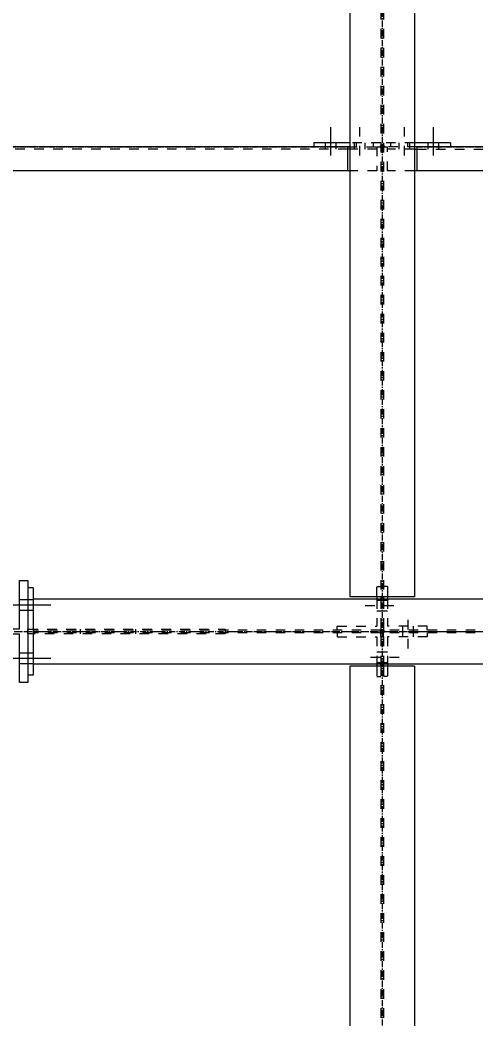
# Model space of a CAD drawing. Header units: inches. Extents: x 209270 to 234360, y -180214 to -150194.
# Drawn here: x 225764 to 226706, y -159063 to -157002 of the extents above; entities that cross this region are included whole.
import ezdxf

# ---------------------------------------------------------------- set-up
doc = ezdxf.new("R2010")
doc.units = ezdxf.units.IN
doc.header["$LTSCALE"] = 10
doc.header["$MEASUREMENT"] = 0
for name, pattern in [('CENTER', [2, 1.25, -0.25, 0.25, -0.25]), ('DXK_LINE_DOT2', [3.9198, 1.9599, -1.9599]), ('DXK_LINE_DOT5', [7.8785, 2.979, -0.9799, 0.9799, -0.9799, 0.9799, -0.9799])]:
    doc.linetypes.add(name, pattern=pattern)
for name, color, linetype in [('_STR_0', 7, 'Continuous'), ('_STR_1', 7, 'Continuous'), ('_STR_2', 7, 'Continuous'), ('_STR_4', 7, 'Continuous')]:
    doc.layers.add(name, color=color, linetype=linetype)

# ---------------------------------------------------------------- blocks, each defined once
blk = doc.blocks.new('GridLine-116860372-116906 - 114867')
at = {"layer": '_STR_2', "color": 7, "linetype": 'DXK_LINE_DOT5'}
blk.add_line((211379.7, -158263.7), (228961.1, -158263.7), dxfattribs=at)
blk = doc.blocks.new('Part-116860372-114980 - 114867')
at = {"layer": '_STR_1', "color": 6, "linetype": 'DXK_LINE_DOT2'}
for p, q in [((228232.5, -158260.8), (225791.2, -158260.8)), ((228232.5, -158266.5), (225791.2, -158266.5))]:
    blk.add_line(p, q, dxfattribs=at)
at = {"layer": '_STR_2', "color": 2, "linetype": 'Continuous'}
for p, q in [((225791.2, -158197.1), (225791.2, -158330.3)), ((228232.5, -158197.1), (225791.2, -158197.1)), ((225791.2, -158330.3), (228232.5, -158330.3))]:
    blk.add_line(p, q, dxfattribs=at)
at = {"layer": '_STR_4', "color": 4, "linetype": 'CENTER'}
blk.add_line((225511.9, -158263.7), (228511.9, -158263.7), dxfattribs=at)
blk = doc.blocks.new('Part-116860372-115056 - 114867')
at = {"layer": '_STR_4', "linetype": 'Continuous'}
for points in [[(226511.9, -157267.7, -1), (226511.9, -157259.7, -1)], [(227511.9, -157267.7, -1), (227511.9, -157259.7, -1)]]:
    blk.add_hatch(color=4, dxfattribs=at).paths.add_polyline_path(points)
at = {"layer": '_STR_1', "color": 6, "linetype": 'DXK_LINE_DOT2'}
for p, q in [((226522.7, -157313.7), (226522.7, -157263.7)), ((226583.5, -157263.7), (226522.7, -157263.7)), ((226578.5, -157268.7), (226522.7, -157268.7)), ((226583.5, -157268.7), (227440.3, -157268.7)), ((227501, -157263.7), (227440.3, -157263.7)), ((227501, -157268.7), (227445.3, -157268.7)), ((227501, -157313.7), (227501, -157263.7)), ((226578.5, -157313.7), (226522.7, -157313.7)), ((227501, -157313.7), (227445.3, -157313.7))]:
    blk.add_line(p, q, dxfattribs=at)
at = {"layer": '_STR_2', "color": 2, "linetype": 'Continuous'}
for p, q in [((226578.5, -157268.7), (226583.5, -157268.7)), ((227440.3, -157263.7), (226583.5, -157263.7)), ((226583.5, -157263.7), (226583.5, -157313.7)), ((227440.3, -157263.7), (227440.3, -157313.7)), ((227445.3, -157268.7), (227440.3, -157268.7)), ((227445.3, -157313.7), (226578.5, -157313.7))]:
    blk.add_line(p, q, dxfattribs=at)
at = {"layer": '_STR_4', "color": 4, "linetype": 'CENTER'}
for p, q in [((226511.9, -157263.7), (226522.7, -157263.7)), ((226583.5, -157263.7), (227440.3, -157263.7)), ((227501, -157263.7), (227511.9, -157263.7))]:
    blk.add_line(p, q, dxfattribs=at)
at = {"layer": '_STR_4', "color": 4, "linetype": 'Continuous'}
for centre in [(226511.9, -157263.7), (227511.9, -157263.7)]:
    blk.add_circle(centre, 4, dxfattribs=at)
blk = doc.blocks.new('Part-116860372-114956 - 114867')
at = {"layer": '_STR_4', "linetype": 'Continuous'}
blk.add_hatch(color=4, dxfattribs=at).paths.add_polyline_path([(225511.9, -158267.7, -1), (225511.9, -158259.7, -1)])
at = {"layer": '_STR_2', "color": 2, "linetype": 'Continuous'}
for p, q in [((225243.5, -158368.7), (225243.5, -158158.7)), ((225243.5, -158158.7), (225260.9, -158158.7)), ((225260.9, -158158.7), (225260.9, -158258.3)), ((225762.8, -158158.7), (225780.2, -158158.7)), ((225762.8, -158258.3), (225762.8, -158158.7)), ((225780.2, -158158.7), (225780.2, -158368.7)), ((225260.9, -158258.3), (225762.8, -158258.3)), ((225762.8, -158269.1), (225260.9, -158269.1)), ((225260.9, -158269.1), (225260.9, -158368.7)), ((225762.8, -158368.7), (225762.8, -158269.1)), ((225260.9, -158368.7), (225243.5, -158368.7)), ((225780.2, -158368.7), (225762.8, -158368.7))]:
    blk.add_line(p, q, dxfattribs=at)
at = {"layer": '_STR_4', "color": 4, "linetype": 'CENTER'}
blk.add_line((225511.9, -158263.7), (225511.9, -158263.7), dxfattribs=at)
at = {"layer": '_STR_4', "color": 4, "linetype": 'Continuous'}
blk.add_circle((225511.9, -158263.7), 4, dxfattribs=at)
blk = doc.blocks.new('Part-116860372-114977 - 114867')
at = {"layer": '_STR_4', "linetype": 'Continuous'}
blk.add_hatch(color=4, dxfattribs=at).paths.add_polyline_path([(226511.9, -158267.7, -1), (226511.9, -158259.7, -1)])
at = {"layer": '_STR_1', "color": 6, "linetype": 'DXK_LINE_DOT2'}
for p, q in [((226509, -155335.3), (226509, -158192.1)), ((226514.7, -155335.3), (226514.7, -158192.1)), ((226509, -158197.1), (226509, -158252.8)), ((226514.7, -158197.1), (226514.7, -158252.8)), ((226514.7, -158252.8), (226509, -158252.8))]:
    blk.add_line(p, q, dxfattribs=at)
at = {"layer": '_STR_2', "color": 2, "linetype": 'Continuous'}
for p, q in [((226445.3, -155335.3), (226445.3, -158192.1)), ((226578.5, -155335.3), (226578.5, -158192.1)), ((226578.5, -158192.1), (226445.3, -158192.1)), ((226509, -158192.1), (226509, -158197.1)), ((226514.7, -158192.1), (226514.7, -158197.1))]:
    blk.add_line(p, q, dxfattribs=at)
at = {"layer": '_STR_4', "color": 4, "linetype": 'CENTER'}
blk.add_line((226511.9, -155263.7), (226511.9, -158263.7), dxfattribs=at)
at = {"layer": '_STR_4', "color": 4, "linetype": 'Continuous'}
blk.add_circle((226511.9, -158263.7), 4, dxfattribs=at)
blk = doc.blocks.new('Part-116860372-115370 - 114867')
at = {"layer": '_STR_1', "color": 6, "linetype": 'DXK_LINE_DOT2'}
for p, q in [((226522.7, -158170.8), (226514.7, -158170.8)), ((226522.7, -158170.8), (226522.7, -158192.1)), ((226514.7, -158192.1), (226514.7, -158197.1)), ((226522.7, -158197.1), (226522.7, -158252.8)), ((226514.7, -158252.8), (226514.7, -158260.8)), ((226604.7, -158252.8), (226522.7, -158252.8)), ((226604.7, -158260.8), (226604.7, -158252.8))]:
    blk.add_line(p, q, dxfattribs=at)
at = {"layer": '_STR_2', "color": 2, "linetype": 'Continuous'}
blk.add_line((226522.7, -158192.1), (226522.7, -158197.1), dxfattribs=at)
blk = doc.blocks.new('Part-116860372-115000 - 114867')
at = {"layer": '_STR_4', "linetype": 'Continuous'}
for points in [[(226511.9, -158267.7, -1), (226511.9, -158259.7, -1)], [(226511.9, -160277.7, -1), (226511.9, -160269.7, -1)]]:
    blk.add_hatch(color=4, dxfattribs=at).paths.add_polyline_path(points)
at = {"layer": '_STR_1', "color": 6, "linetype": 'DXK_LINE_DOT2'}
for p, q in [((226509, -158274.5), (226509, -158330.3)), ((226509, -158274.5), (226514.7, -158274.5)), ((226514.7, -158274.5), (226514.7, -158330.3)), ((226509, -158335.3), (226509, -160185.8)), ((226514.7, -158335.3), (226514.7, -160185.8)), ((226445.3, -160190.8), (226445.3, -160262.3)), ((226509, -160190.8), (226509, -160262.3)), ((226514.7, -160262.3), (226514.7, -160190.8)), ((226578.5, -160190.8), (226578.5, -160262.3)), ((226445.3, -160262.3), (226578.5, -160262.3))]:
    blk.add_line(p, q, dxfattribs=at)
at = {"layer": '_STR_2', "color": 2, "linetype": 'Continuous'}
for p, q in [((226509, -158330.3), (226509, -158335.3)), ((226514.7, -158330.3), (226514.7, -158335.3)), ((226445.3, -158335.3), (226445.3, -160190.8)), ((226578.5, -158335.3), (226445.3, -158335.3)), ((226578.5, -158335.3), (226578.5, -160190.8)), ((226578.5, -160185.8), (226445.3, -160185.8)), ((226509, -160185.8), (226509, -160190.8)), ((226514.7, -160185.8), (226514.7, -160190.8))]:
    blk.add_line(p, q, dxfattribs=at)
at = {"layer": '_STR_4', "color": 4, "linetype": 'CENTER'}
blk.add_line((226511.9, -158263.7), (226511.9, -160273.7), dxfattribs=at)
at = {"layer": '_STR_4', "color": 4, "linetype": 'Continuous'}
for centre in [(226511.9, -158263.7), (226511.9, -160273.7)]:
    blk.add_circle(centre, 4, dxfattribs=at)
blk = doc.blocks.new('Part-116860372-115055 - 114867')
at = {"layer": '_STR_4', "linetype": 'Continuous'}
for points in [[(225511.9, -157267.7, -1), (225511.9, -157259.7, -1)], [(226511.9, -157267.7, -1), (226511.9, -157259.7, -1)]]:
    blk.add_hatch(color=4, dxfattribs=at).paths.add_polyline_path(points)
at = {"layer": '_STR_1', "color": 6, "linetype": 'DXK_LINE_DOT2'}
for p, q in [((225522.7, -157263.7), (225522.7, -157313.7)), ((225583.5, -157263.7), (225522.7, -157263.7)), ((225578.5, -157268.7), (225522.7, -157268.7)), ((226440.3, -157268.7), (225583.5, -157268.7)), ((226440.3, -157263.7), (226501, -157263.7)), ((226501, -157268.7), (226445.3, -157268.7)), ((226501, -157263.7), (226501, -157313.7)), ((225578.5, -157313.7), (225522.7, -157313.7)), ((226501, -157313.7), (226445.3, -157313.7))]:
    blk.add_line(p, q, dxfattribs=at)
at = {"layer": '_STR_2', "color": 2, "linetype": 'Continuous'}
for p, q in [((225583.5, -157268.7), (225578.5, -157268.7)), ((226440.3, -157263.7), (225583.5, -157263.7)), ((225583.5, -157313.7), (225583.5, -157263.7)), ((226440.3, -157263.7), (226440.3, -157313.7)), ((226445.3, -157268.7), (226440.3, -157268.7)), ((226445.3, -157313.7), (225578.5, -157313.7))]:
    blk.add_line(p, q, dxfattribs=at)
at = {"layer": '_STR_4', "color": 4, "linetype": 'CENTER'}
for p, q in [((225511.9, -157263.7), (225522.7, -157263.7)), ((225583.5, -157263.7), (226440.3, -157263.7)), ((226501, -157263.7), (226511.9, -157263.7))]:
    blk.add_line(p, q, dxfattribs=at)
at = {"layer": '_STR_4', "color": 4, "linetype": 'Continuous'}
for centre in [(225511.9, -157263.7), (226511.9, -157263.7)]:
    blk.add_circle(centre, 4, dxfattribs=at)
blk = doc.blocks.new('Bolt-116860372-115730 - 114867')
at = {"layer": '_STR_1', "color": 1, "linetype": 'DXK_LINE_DOT2'}
for p, q in [((226557.7, -157281.7), (226557.7, -157223.7)), ((226546.7, -157263.7), (226546.7, -157255.7)), ((226568.7, -157263.7), (226568.7, -157255.7)), ((226546.7, -157268.7), (226546.7, -157263.7)), ((226568.7, -157268.7), (226568.7, -157263.7))]:
    blk.add_line(p, q, dxfattribs=at)
at = {"layer": '_STR_2', "color": 1, "linetype": 'Continuous'}
for p, q in [((226617.7, -157281.7), (226617.7, -157223.7)), ((226606.7, -157263.7), (226606.7, -157255.7)), ((226628.7, -157263.7), (226628.7, -157255.7)), ((226606.7, -157268.7), (226606.7, -157263.7)), ((226628.7, -157268.7), (226628.7, -157263.7))]:
    blk.add_line(p, q, dxfattribs=at)
blk = doc.blocks.new('Part-116860372-115365 - 114867')
at = {"layer": '_STR_1', "color": 6, "linetype": 'DXK_LINE_DOT2'}
for p, q in [((226514.7, -158274.5), (226514.7, -158266.5)), ((226604.7, -158266.5), (226604.7, -158274.5)), ((226604.7, -158274.5), (226522.7, -158274.5)), ((226522.7, -158274.5), (226522.7, -158330.3)), ((226514.7, -158335.3), (226514.7, -158330.3)), ((226522.7, -158335.3), (226522.7, -158356.5)), ((226522.7, -158356.5), (226514.7, -158356.5))]:
    blk.add_line(p, q, dxfattribs=at)
at = {"layer": '_STR_2', "color": 2, "linetype": 'Continuous'}
blk.add_line((226522.7, -158330.3), (226522.7, -158335.3), dxfattribs=at)
blk = doc.blocks.new('Part-116860372-115366 - 114867')
at = {"layer": '_STR_1', "color": 6, "linetype": 'DXK_LINE_DOT2'}
for p, q in [((226419, -158266.5), (226419, -158274.5)), ((226509, -158274.5), (226509, -158266.5)), ((226419, -158274.5), (226501, -158274.5)), ((226501, -158274.5), (226501, -158330.3)), ((226509, -158335.3), (226509, -158330.3)), ((226501, -158335.3), (226501, -158356.5)), ((226501, -158356.5), (226509, -158356.5))]:
    blk.add_line(p, q, dxfattribs=at)
at = {"layer": '_STR_2', "color": 2, "linetype": 'Continuous'}
blk.add_line((226501, -158330.3), (226501, -158335.3), dxfattribs=at)
blk = doc.blocks.new('Bolt-116860372-115367 - 114867')
at = {"layer": '_STR_1', "color": 1, "linetype": 'DXK_LINE_DOT2'}
for p, q in [((226501, -158305.5), (226509, -158305.5)), ((226509, -158305.5), (226514.7, -158305.5)), ((226514.7, -158305.5), (226522.7, -158305.5)), ((226488, -158316.5), (226556, -158316.5)), ((226501, -158327.5), (226509, -158327.5)), ((226509, -158327.5), (226514.7, -158327.5)), ((226514.7, -158327.5), (226522.7, -158327.5))]:
    blk.add_line(p, q, dxfattribs=at)
blk = doc.blocks.new('Part-116860372-115369 - 114867')
at = {"layer": '_STR_1', "color": 6, "linetype": 'DXK_LINE_DOT2'}
for p, q in [((226501, -158192.1), (226501, -158170.8)), ((226501, -158170.8), (226509, -158170.8)), ((226501, -158197.1), (226501, -158252.8)), ((226509, -158192.1), (226509, -158197.1)), ((226419, -158260.8), (226419, -158252.8)), ((226419, -158252.8), (226501, -158252.8)), ((226509, -158252.8), (226509, -158260.8))]:
    blk.add_line(p, q, dxfattribs=at)
at = {"layer": '_STR_2', "color": 2, "linetype": 'Continuous'}
blk.add_line((226501, -158192.1), (226501, -158197.1), dxfattribs=at)
blk = doc.blocks.new('Bolt-116860372-115371 - 114867')
at = {"layer": '_STR_1', "color": 1, "linetype": 'DXK_LINE_DOT2'}
for p, q in [((226509, -158199.8), (226501, -158199.8)), ((226514.7, -158199.8), (226509, -158199.8)), ((226522.7, -158199.8), (226514.7, -158199.8)), ((226535.7, -158210.8), (226467.7, -158210.8)), ((226509, -158221.8), (226501, -158221.8)), ((226514.7, -158221.8), (226509, -158221.8)), ((226522.7, -158221.8), (226514.7, -158221.8))]:
    blk.add_line(p, q, dxfattribs=at)
blk = doc.blocks.new('Bolt-116860372-115383 - 114867')
at = {"layer": '_STR_1', "color": 1, "linetype": 'DXK_LINE_DOT2'}
for p, q in [((226564.7, -158239.8), (226564.7, -158307.8)), ((226553.7, -158252.8), (226553.7, -158260.8)), ((226553.7, -158260.8), (226553.7, -158266.5)), ((226553.7, -158266.5), (226553.7, -158274.5)), ((226575.7, -158252.8), (226575.7, -158260.8)), ((226575.7, -158260.8), (226575.7, -158266.5)), ((226575.7, -158266.5), (226575.7, -158274.5))]:
    blk.add_line(p, q, dxfattribs=at)
blk = doc.blocks.new('Part-116860372-115735 - 114867')
at = {"layer": '_STR_1', "color": 6, "linetype": 'DXK_LINE_DOT2'}
for p, q in [((226509, -157255.7), (226445.3, -157255.7)), ((226459, -157263.7), (226459, -157255.7)), ((226494, -157263.7), (226494, -157255.7)), ((226509, -157255.7), (226509, -157263.7))]:
    blk.add_line(p, q, dxfattribs=at)
at = {"layer": '_STR_2', "color": 2, "linetype": 'Continuous'}
for p, q in [((226445.3, -157255.7), (226371, -157255.7)), ((226371, -157255.7), (226371, -157263.7)), ((226445.3, -157263.7), (226440.3, -157263.7))]:
    blk.add_line(p, q, dxfattribs=at)
blk = doc.blocks.new('Part-116860372-115729 - 114867')
at = {"layer": '_STR_1', "color": 6, "linetype": 'DXK_LINE_DOT2'}
for p, q in [((226578.5, -157255.7), (226514.7, -157255.7)), ((226529.7, -157263.7), (226529.7, -157255.7)), ((226564.7, -157263.7), (226564.7, -157255.7))]:
    blk.add_line(p, q, dxfattribs=at)
at = {"layer": '_STR_2', "color": 2, "linetype": 'Continuous'}
for p, q in [((226652.7, -157255.7), (226578.5, -157255.7)), ((226652.7, -157255.7), (226652.7, -157263.7)), ((226583.5, -157263.7), (226578.5, -157263.7))]:
    blk.add_line(p, q, dxfattribs=at)
blk = doc.blocks.new('Bolt-116860372-115736 - 114867')
at = {"layer": '_STR_1', "color": 1, "linetype": 'DXK_LINE_DOT2'}
for p, q in [((226466, -157281.7), (226466, -157223.7)), ((226455, -157263.7), (226455, -157255.7)), ((226477, -157263.7), (226477, -157255.7)), ((226455, -157268.7), (226455, -157263.7)), ((226477, -157268.7), (226477, -157263.7))]:
    blk.add_line(p, q, dxfattribs=at)
at = {"layer": '_STR_2', "color": 1, "linetype": 'Continuous'}
for p, q in [((226406, -157281.7), (226406, -157223.7)), ((226395, -157263.7), (226395, -157255.7)), ((226417, -157263.7), (226417, -157255.7)), ((226395, -157268.7), (226395, -157263.7)), ((226417, -157268.7), (226417, -157263.7))]:
    blk.add_line(p, q, dxfattribs=at)
blk = doc.blocks.new('Bolt-116860372-116628 - 114867')
at = {"layer": '_STR_2', "color": 1, "linetype": 'Continuous'}
for p, q in [((225762.8, -158197.7), (225780.2, -158197.7)), ((225762.8, -158197.7), (225780.2, -158197.7)), ((225781.2, -158197.7), (225791.2, -158197.7)), ((225781.2, -158197.7), (225791.2, -158197.7)), ((225749.8, -158208.7), (225827.8, -158208.7)), ((225749.8, -158208.7), (225827.8, -158208.7)), ((225762.8, -158219.7), (225780.2, -158219.7)), ((225762.8, -158219.7), (225780.2, -158219.7)), ((225781.2, -158219.7), (225791.2, -158219.7)), ((225781.2, -158219.7), (225791.2, -158219.7)), ((225762.8, -158307.7), (225780.2, -158307.7)), ((225762.8, -158307.7), (225780.2, -158307.7)), ((225781.2, -158307.7), (225791.2, -158307.7)), ((225781.2, -158307.7), (225791.2, -158307.7)), ((225749.8, -158318.7), (225827.8, -158318.7)), ((225749.8, -158318.7), (225827.8, -158318.7)), ((225762.8, -158329.7), (225780.2, -158329.7)), ((225762.8, -158329.7), (225780.2, -158329.7)), ((225781.2, -158329.7), (225791.2, -158329.7)), ((225781.2, -158329.7), (225791.2, -158329.7))]:
    blk.add_line(p, q, dxfattribs=at)
blk = doc.blocks.new('Part-116860372-116627 - 114867')
at = {"layer": '_STR_1', "color": 6, "linetype": 'DXK_LINE_DOT2'}
blk.add_line((225791.2, -158197.1), (225791.2, -158330.3), dxfattribs=at)
at = {"layer": '_STR_2', "color": 2, "linetype": 'Continuous'}
for p, q in [((225791.2, -158173.7), (225781.2, -158173.7)), ((225781.2, -158353.7), (225781.2, -158173.7)), ((225791.2, -158173.7), (225791.2, -158197.1)), ((225791.2, -158330.3), (225791.2, -158353.7)), ((225791.2, -158353.7), (225781.2, -158353.7))]:
    blk.add_line(p, q, dxfattribs=at)
blk = doc.blocks.new('Part-116860372-116702 - 114867')
at = {"layer": '_STR_1', "color": 6, "linetype": 'DXK_LINE_DOT2'}
for p, q in [((225780.2, -158268.7), (225780.2, -158258.7)), ((225781.2, -158258.7), (226187.5, -158258.7)), ((226187.5, -158268.7), (225781.2, -158268.7)), ((225889.2, -158268.7), (225889.2, -158258.7)), ((226002.9, -158268.7), (226002.9, -158258.7)), ((226187.5, -158258.7), (226187.5, -158268.7))]:
    blk.add_line(p, q, dxfattribs=at)
at = {"layer": '_STR_2', "color": 2, "linetype": 'Continuous'}
for p, q in [((225780.2, -158258.7), (225781.2, -158258.7)), ((225781.2, -158268.7), (225780.2, -158268.7))]:
    blk.add_line(p, q, dxfattribs=at)

msp = doc.modelspace()

# ---------------------------------------------------------------- block references
at = {"layer": '_STR_0', "zscale": 0.8}
for name in ['Part-116860372-114977 - 114867', 'Bolt-116860372-115736 - 114867', 'Bolt-116860372-115730 - 114867', 'Part-116860372-115055 - 114867', 'Part-116860372-115735 - 114867', 'Part-116860372-115056 - 114867', 'Part-116860372-115729 - 114867', 'GridLine-116860372-116906 - 114867', 'Part-116860372-114956 - 114867', 'Part-116860372-116627 - 114867', 'Part-116860372-115369 - 114867', 'Part-116860372-115370 - 114867', 'Part-116860372-114980 - 114867', 'Bolt-116860372-116628 - 114867', 'Bolt-116860372-115371 - 114867', 'Bolt-116860372-115383 - 114867', 'Part-116860372-116702 - 114867', 'Part-116860372-115366 - 114867', 'Part-116860372-115000 - 114867', 'Part-116860372-115365 - 114867', 'Bolt-116860372-115367 - 114867']:
    msp.add_blockref(name, (0, 0), dxfattribs=at)

doc.saveas('drawing.dxf')
